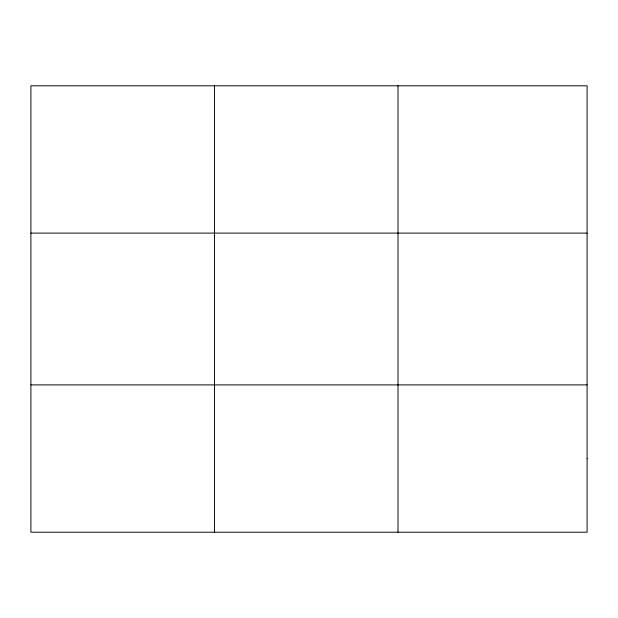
<?xml version="1.0" encoding="UTF-8"?>
<svg xmlns="http://www.w3.org/2000/svg" width="618" height="618" viewBox="0 0 618 618"><rect width="100%" height="100%" fill="white"/><g stroke="black" fill="none" stroke-linecap="round" stroke-linejoin="round"><path stroke-width="0.93" d="M214.446 532.214L214.446 85.786M397.992 532.214L397.992 85.786M30.9 233.11L587.1 233.11M30.9 384.89L587.1 384.89M587.1 458.556L587.1 532.214L30.9 532.214L30.9 85.786L587.1 85.786L587.1 458.556"/></g></svg>
